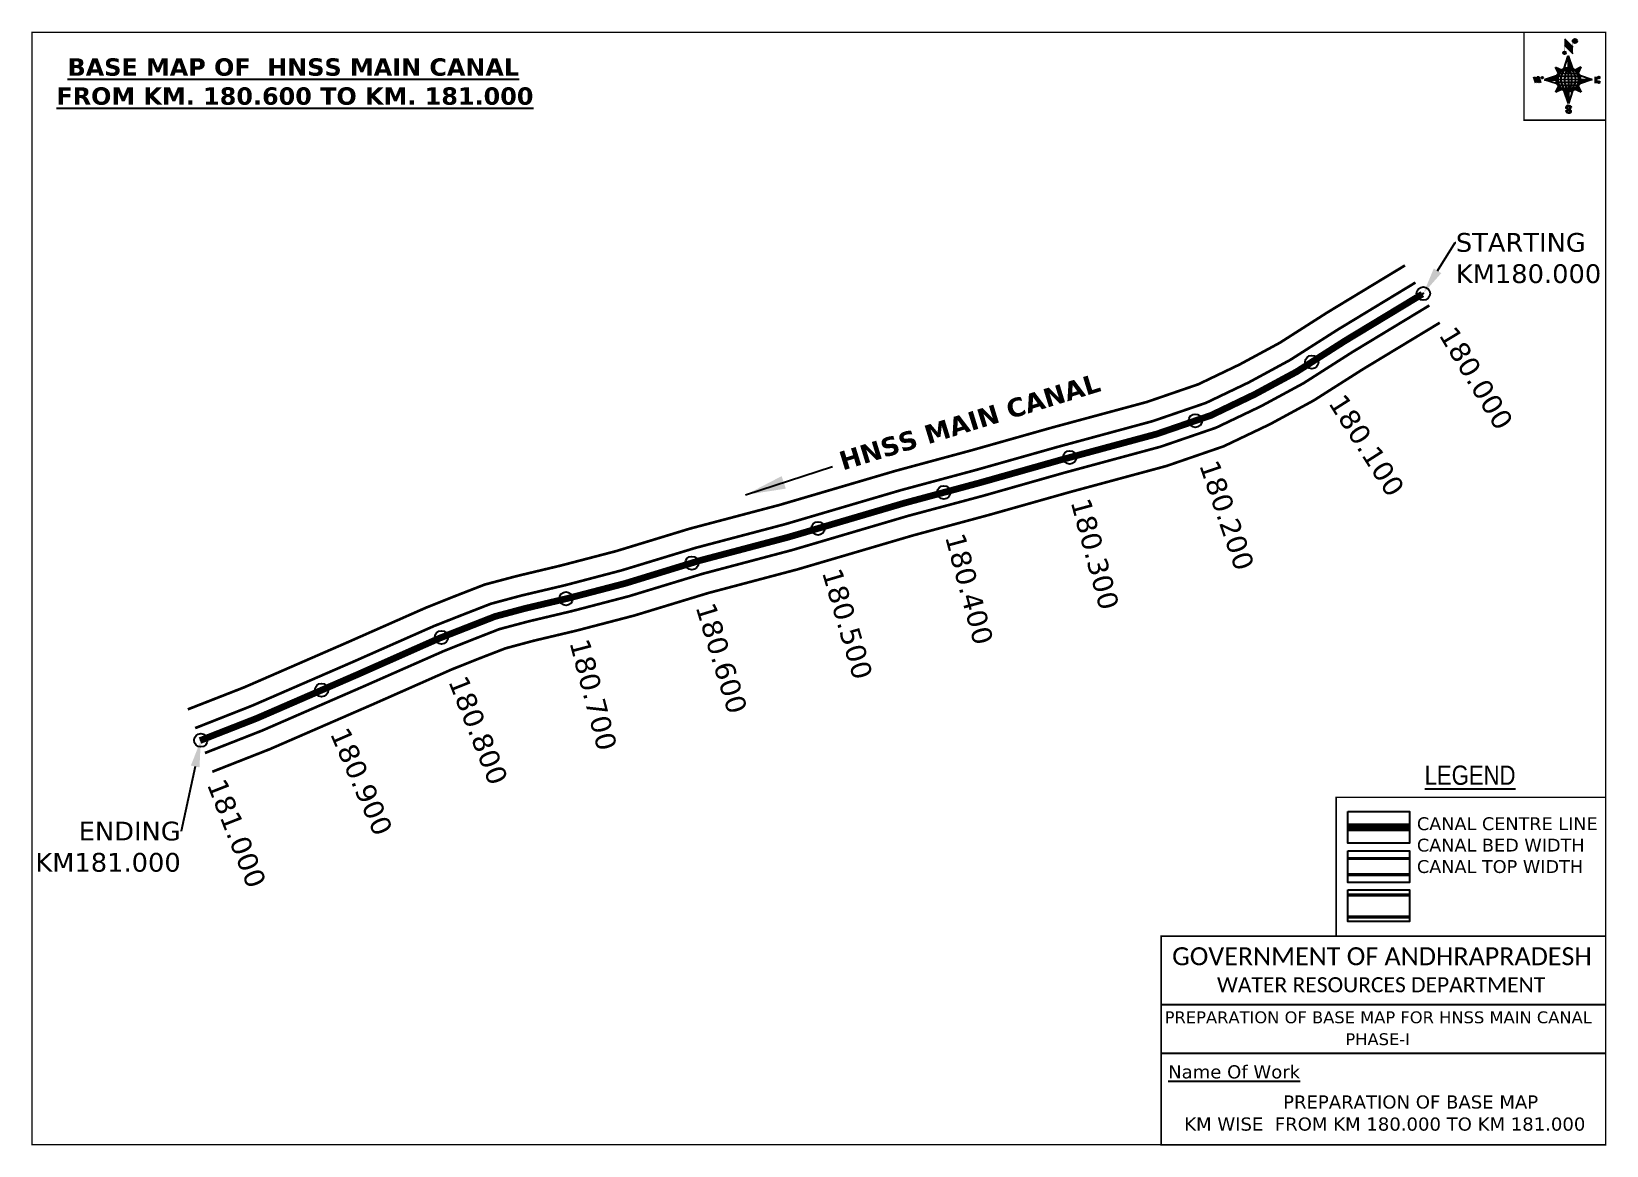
# Model space of a CAD drawing. Header units: inches. Extents: x 750350 to 751526, y 1654550 to 1655382.
import ezdxf
from ezdxf import colors
from ezdxf.entities.mleader import LeaderData, LeaderLine
from ezdxf.enums import TextEntityAlignment as Align
from ezdxf.math import Vec2, Vec3

# ---------------------------------------------------------------- set-up
doc = ezdxf.new("R2010")
doc.units = ezdxf.units.IN
doc.header["$MEASUREMENT"] = 0
doc.header["$PDMODE"] = 32
doc.header["$PDSIZE"] = 10
doc.linetypes.add('HIDDEN2', pattern=[0.1875, 0.125, -0.0625])
for name, color, linetype in [('AQUADUCT', 1, 'Continuous'), ('bord', 1, 'Continuous'), ('CANAL1', 1, 'Continuous'), ('CSMark', 72, 'Continuous'), ('DCBMS', 232, 'Continuous'), ('PAGE', 7, 'Continuous'), ('TEXT', 7, 'Continuous')]:
    doc.layers.add(name, color=color, linetype=linetype)
doc.styles.add('ARIALN', font='ARIALN_1.TTF')
doc.styles.get("Standard").update_dxf_attribs({"font": 'verdana_0.ttf'})
doc.dimstyles.get("Standard").update_dxf_attribs({"dimtxt": 0.18, "dimasz": 0.18, "dimexe": 0.18, "dimexo": 0.0625, "dimgap": 0.09, "dimtad": 0, "dimtih": 1, "dimtoh": 1, "dimdec": 4, "dimzin": 0, "dimdsep": 46, "dimtxsty": 'Standard', "dimcen": 0.09, "dimadec": 0, "dimazin": 0, "dimtfac": 1, "dimtdec": 4, "dimtofl": 0, "dimtmove": 0, "dimatfit": 3, "dimfxl": 0, "dimtolj": 1, "dimtzin": 0, "dimarcsym": 0})
pattern_1 = [(267.297113149, (-8720374.938, 50637915.138), (10.5367255337, -0.497431438), [])]
pattern_2 = [(357.297113149, (-8720374.938, 50637915.138), (0.497431438, 10.5367255337), [])]

# ---------------------------------------------------------------- blocks, each defined once
blk = doc.blocks.new('*X16')
at = {"color": 0, "linetype": 'Continuous'}
for p, q in [((6321.6, 240.5), (6322.3, 241.2)), ((6321.6, 240.3), (6322.3, 241)), ((6321.6, 240.1), (6322.3, 240.8)), ((6321.6, 239.9), (6322.4, 240.7)), ((6321.6, 239.8), (6322.4, 240.6)), ((6321.6, 239.6), (6322.5, 240.5)), ((6321.6, 239.4), (6322.5, 240.3)), ((6321.6, 239.2), (6322.6, 240.2)), ((6321.7, 239.1), (6322.6, 240.1)), ((6321.8, 240.8), (6322.4, 241.4)), ((6321.8, 239), (6322.7, 240)), ((6321.8, 239), (6322.8, 239.9)), ((6321.9, 238.9), (6322.9, 239.8)), ((6322, 238.8), (6323, 239.7)), ((6322.1, 241.3), (6322.4, 241.6)), ((6322.1, 238.7), (6323.1, 239.6)), ((6322.2, 238.6), (6323.1, 239.6)), ((6322.3, 238.5), (6323.2, 239.5)), ((6322.4, 238.5), (6323.3, 239.4)), ((6322.5, 238.4), (6323.4, 239.3)), ((6322.7, 238.4), (6323.6, 239.3)), ((6322.8, 238.3), (6323.7, 239.2)), ((6322.9, 238.3), (6323.8, 239.1)), ((6323.1, 238.2), (6323.9, 239.1)), ((6323.2, 238.2), (6324, 239)), ((6323.3, 238.2), (6324.2, 239)), ((6323.5, 238.1), (6324.3, 238.9)), ((6323.7, 238.1), (6324.4, 238.9)), ((6323.8, 238.1), (6324.6, 238.8)), ((6324.1, 238.2), (6324.7, 238.8)), ((6324.3, 238.3), (6324.9, 238.8)), ((6324.6, 238.3), (6325.1, 238.8)), ((6324.8, 238.4), (6325.2, 238.8)), ((6325.1, 238.5), (6325.4, 238.8)), ((6325.4, 238.6), (6325.6, 238.8))]:
    blk.add_line(p, q, dxfattribs=at)
blk = doc.blocks.new('*X15')
at = {"color": 0, "linetype": 'Continuous'}
for p, q in [((6324.4, 240.3), (6324.5, 240.4)), ((6324.6, 240.3), (6324.8, 240.5)), ((6324.7, 240.2), (6325, 240.5)), ((6324.8, 240.2), (6325.2, 240.6)), ((6325, 240.1), (6325.5, 240.6)), ((6325.1, 240.1), (6325.6, 240.6)), ((6325.2, 240), (6325.8, 240.6)), ((6325.3, 240), (6326, 240.6)), ((6325.4, 239.9), (6326.1, 240.6)), ((6325.5, 239.8), (6326.2, 240.5)), ((6325.6, 239.8), (6326.3, 240.5)), ((6325.7, 239.7), (6326.5, 240.4)), ((6325.9, 239.6), (6326.6, 240.3)), ((6326, 239.5), (6326.7, 240.3)), ((6326, 239.4), (6326.8, 240.2)), ((6326.1, 239.3), (6327, 240.2)), ((6326.2, 239.3), (6327.1, 240.1)), ((6326.3, 239.2), (6327.1, 240)), ((6326.4, 239.1), (6327.2, 239.9)), ((6326.5, 239), (6327.3, 239.8)), ((6326.5, 238.9), (6327.4, 239.7)), ((6326.6, 238.8), (6327.5, 239.6)), ((6326.7, 238.7), (6327.5, 239.5)), ((6326.8, 238.6), (6327.6, 239.4)), ((6326.8, 238.5), (6327.7, 239.3)), ((6326.8, 236.5), (6327.4, 237)), ((6326.9, 238.3), (6327.8, 239.2)), ((6326.9, 238.2), (6327.9, 239.1)), ((6326.9, 236.8), (6327.6, 237.4)), ((6327, 238.1), (6327.8, 239)), ((6327, 237.9), (6327.8, 238.8)), ((6327, 237.8), (6327.8, 238.6)), ((6327, 237.6), (6327.8, 238.4)), ((6327, 237.4), (6327.8, 238.2)), ((6327, 237.3), (6327.8, 238)), ((6327, 237.1), (6327.8, 237.9))]:
    blk.add_line(p, q, dxfattribs=at)
blk = doc.blocks.new('H')
at = {"layer": 'bord', "extrusion": (0.000427885, 0.004792, 0.999988)}
h = blk.add_hatch(dxfattribs=at)
h.set_pattern_fill('LINE', color=8, scale=84.387686, angle=-2.7029, style=0)
h.set_pattern_definition(pattern_2)
h.paths.add_polyline_path([(-492, 786, -0.090992), (-448, 775), (-486, 912)])
h = blk.add_hatch(dxfattribs=at)
h.set_pattern_fill('LINE', color=8, scale=84.387686, angle=-92.7029, style=0)
h.set_pattern_definition(pattern_1)
h.paths.add_polyline_path([(-625, 665, -0.090992), (-615, 710), (-751, 671)])
h = blk.add_hatch(dxfattribs=at)
h.set_pattern_fill('LINE', color=8, scale=84.387686, angle=-2.7029, style=0)
h.set_pattern_definition(pattern_2)
h.paths.add_polyline_path([(-504, 533, -0.090992), (-549, 543), (-510, 406)])
h = blk.add_hatch(dxfattribs=at)
h.set_pattern_fill('LINE', color=8, scale=84.387686, angle=-92.7029, style=0)
h.set_pattern_definition(pattern_1)
h.paths.add_polyline_path([(-246, 647), (-372, 653, -0.090992), (-382, 609)])
for p, q in [((-519, 1020, -1217), (-435, 927, -1216)), ((-516, 1087, -1217), (-432, 994, -1217)), ((-538, 774, -1216), (-487, 906, -1216)), ((-487, 906, -1216), (-493, 780, -1216)), ((-487, 906, -1216), (-448, 769, -1216)), ((-865, 701, -1215), (-847, 638, -1215)), ((-847, 700, -1215), (-829, 637, -1215)), ((-829, 699, -1215), (-811, 636, -1215)), ((-829, 699, -1215), (-811, 698, -1215)), ((-811, 698, -1215), (-794, 635, -1215)), ((-752, 665, -1215), (-615, 704, -1215)), ((-627, 794, -1216), (-567, 760, -1216)), ((-627, 794, -1216), (-584, 747, -1215)), ((-599, 731, -1215), (-627, 794, -1216)), ((-421, 753, -1216), (-359, 781, -1216)), ((-359, 781, -1216), (-405, 739, -1216)), ((-359, 781, -1216), (-392, 721, -1215)), ((-379, 693, -1215), (-246, 641, -1215)), ((-213, 669, -1215), (-217, 601, -1215)), ((-752, 665, -1215), (-625, 659, -1215)), ((-619, 614, -1215), (-752, 665, -1215)), ((-639, 526, -1214), (-606, 585, -1215)), ((-639, 526, -1214), (-593, 568, -1215)), ((-577, 553, -1215), (-639, 526, -1214)), ((-511, 400, -1214), (-549, 537, -1214)), ((-460, 533, -1215), (-511, 400, -1214)), ((-505, 527, -1214), (-511, 400, -1214)), ((-371, 513, -1214), (-431, 546, -1215)), ((-371, 513, -1214), (-414, 560, -1215)), ((-399, 576, -1215), (-371, 513, -1214)), ((-246, 641, -1215), (-383, 603, -1215)), ((-373, 647, -1215), (-246, 641, -1215)), ((-197, 600, -1215), (-194, 668, -1215))]:
    blk.add_line(p, q, dxfattribs=at)
at = {"layer": 'bord', "color": 8, "linetype": 'ByBlock', "extrusion": (0.000427885, 0.004792, 0.999988)}
for p, q in [((-375, 679, -1215), (-620, 691, -1215)), ((-386, 711, -1215), (-605, 722, -1215)), ((-411, 744, -1216), (-578, 752, -1216)), ((-493, 780, -1216), (-505, 527, -1214)), ((-373, 647, -1215), (-625, 659, -1215)), ((-378, 616, -1215), (-623, 628, -1215)), ((-392, 585, -1215), (-611, 595, -1215)), ((-420, 555, -1215), (-587, 562, -1215))]:
    blk.add_line(p, q, dxfattribs=at)
at = {"layer": 'bord', "extrusion": (0.000427885, 0.004792, 0.999988), "elevation": -1212}
for points, const_width in [([(-522, 960), (-516, 1093)], 1.61), ([(-434, 933), (-428, 1066)], 1.61), ([(-870, 707), (-846, 706)], 0.642), ([(-829, 643), (-821, 678)], 0.642), ([(-793, 641), (-782, 694)], 0.642), ([(-223, 676), (-174, 673)], 0.706), ([(-829, 643), (-855, 644)], 0.642), ([(-811, 642), (-784, 641)], 0.642), ([(-177, 605), (-226, 607)], 0.706), ([(-195, 645), (-185, 644)], 0.706)]:
    blk.add_lwpolyline(points, dxfattribs=dict(at, const_width=const_width))
for points, const_width in [([(-414, 1073, 1), (-398, 1058, 1)], 22.3), ([(-530, 950, 1), (-520, 939, 1)], 14.8), ([(-776, 697, 1), (-769, 690, 1)], 8.9), ([(-180, 618, 1), (-173, 611, 1)], 9.79), ([(-178, 667, 1), (-171, 660, 1)], 9.79), ([(-490, 362, 1), (-498, 369, 1)], 11.1), ([(-525, 322, 1), (-533, 329, 1)], 11.1)]:
    blk.add_lwpolyline(points, format="xyb", close=True, dxfattribs=dict(at, const_width=const_width))
for points in [[(-537, 317), (-531, 310), (-520, 307), (-505, 307), (-494, 310), (-486, 318), (-487, 326), (-491, 333), (-494, 336), (-503, 341), (-522, 347), (-530, 352), (-534, 355), (-537, 363), (-537, 373), (-530, 381), (-520, 384), (-504, 384), (-493, 380), (-487, 373)], [(-522, 348), (-526, 354), (-528, 361), (-528, 371), (-526, 375), (-521, 381), (-515, 384)], [(-505, 307), (-499, 312), (-497, 319), (-497, 327), (-501, 335), (-509, 343)]]:
    blk.add_lwpolyline(points, dxfattribs=at)
at = {"layer": 'bord', "extrusion": (0.000427885, 0.004792, 0.999988)}
for centre, radius in [((-406, 1065, -1212), 22.3), ((-525, 944, -1212), 14.8), ((-773, 694, -1212), 8.9), ((-498, 659, -1212), 127), ((-177, 615, -1212), 9.79), ((-174, 663, -1212), 9.79), ((-494, 365, -1212), 11.1), ((-529, 325, -1212), 11.1)]:
    blk.add_circle(centre, radius, dxfattribs=at)
at = {"layer": 'bord', "color": 8, "linetype": 'ByBlock', "extrusion": (0.000427885, 0.004792, 0.999988)}
for centre, radius, start, end in [((-482, 658, -1212), 128, 94.9254, 259.6691), ((-437, 656, -1212), 141, 113.2864, 241.308), ((-316, 651, -1212), 222, 142.5892, 212.0053), ((-560, 662, -1212), 141, 293.2864, 61.308), ((-681, 668, -1212), 222, 322.5892, 32.0053), ((-515, 660, -1212), 128, 274.9254, 79.6691)]:
    blk.add_arc(centre, radius, start, end, dxfattribs=at)
at = {"layer": 'bord', "extrusion": (0.000427885, 0.004792, 0.999988)}
for points in [[(-516, 1093, -1212), (-431, 1000, -1212), (-519, 1026, -1212), (-434, 933, -1212)], [(-864, 707, -1212), (-846, 706, -1212), (-846, 644, -1212), (-829, 643, -1212)], [(-829, 705, -1212), (-811, 704, -1212), (-811, 642, -1212), (-793, 641, -1212)], [(-193, 674, -1212), (-197, 606, -1212), (-213, 675, -1212), (-216, 607, -1212)]]:
    blk.add_solid(points, dxfattribs=at)
at = {"layer": 'bord', "extrusion": (0.000427885, 0.004792, 0.999988), "xscale": 7.977342409717546, "yscale": 7.977342408231451, "zscale": 7.977342408476333, "rotation": 138.0840426661453}
for name, p in [('*X15', (38301, -31929, -1212)), ('*X16', (38314, -31951, -1212))]:
    blk.add_blockref(name, p, dxfattribs=at)

msp = doc.modelspace()

# ---------------------------------------------------------------- linework, layer by layer
at = {"color": 3}
for p in [(751389.4, 1655186), (751306.1, 1655134.8), (751219.1, 1655091), (751125.3, 1655063.6), (751031.2, 1655037.4), (750937.3, 1655010.5), (750843.1, 1654984.7), (750749.1, 1654958.1), (750656, 1654929.1), (750566.5, 1654889.8), (750476.3, 1654852.3)]:
    msp.add_point(p, dxfattribs=at)
at = {"layer": 'CANAL1', "color": 200, "const_width": 2}
for points in [[(751375.7, 1655207), (751317.6, 1655171.8), (751282.2, 1655149.2), (751252.2, 1655133), (751221.3, 1655118.2), (751182.9, 1655105), (751112.1, 1655085.9), (751051.6, 1655068.8), (750995, 1655053.5), (750908.6, 1655028.1), (750841.6, 1655010.4), (750786.5, 1654993.6), (750744.7, 1654982.7), (750712.4, 1654975), (750688.3, 1654968.6), (750666.2, 1654960), (750644.6, 1654951.4), (750584.8, 1654925), (750508.8, 1654891.9), (750466.6, 1654875.4)], [(751401.7, 1655164.2), (751344, 1655129.3), (751307.5, 1655106.1), (751274.9, 1655088.4), (751240.3, 1655071.9), (751197.6, 1655057.2), (751125.4, 1655037.7), (751064.9, 1655020.6), (751008.5, 1655005.4), (750922.1, 1654980), (750855.3, 1654962.3), (750800.1, 1654945.5), (750756.8, 1654934.2), (750724.7, 1654926.6), (750703.9, 1654921), (750684.5, 1654913.5), (750663.9, 1654905.3), (750604.9, 1654879.2), (750527.9, 1654845.7), (750484.9, 1654828.8)]]:
    msp.add_lwpolyline(points, dxfattribs=at)
at = {"layer": 'CANAL1', "color": 5, "const_width": 2}
for points in [[(751383.5, 1655194.2), (751325.6, 1655159.1), (751289.8, 1655136.3), (751259, 1655119.6), (751227, 1655104.3), (751187.3, 1655090.7), (751116.1, 1655071.4), (751055.6, 1655054.3), (750999.1, 1655039.1), (750912.7, 1655013.7), (750845.7, 1654996), (750790.5, 1654979.2), (750748.3, 1654968.1), (750716.1, 1654960.5), (750693, 1654954.3), (750671.7, 1654946), (750650.4, 1654937.6), (750590.9, 1654911.3), (750514.5, 1654878.1), (750472.1, 1654861.4)], [(750479.4, 1654842.8), (750522.2, 1654859.6), (750598.9, 1654893), (750658.1, 1654919.1), (750679, 1654927.4), (750699.2, 1654935.3), (750721, 1654941.1), (750753.1, 1654948.7), (750796, 1654959.9), (750851.2, 1654976.7), (750918, 1654994.4), (751004.5, 1655019.9), (751060.9, 1655035), (751121.4, 1655052.2), (751193.2, 1655071.6), (751234.6, 1655085.8), (751268.1, 1655101.8), (751299.9, 1655119), (751336.1, 1655142.1), (751393.9, 1655177.1)]]:
    msp.add_lwpolyline(points, dxfattribs=at)
at = {"layer": 'CANAL1', "color": 1, "linetype": 'HIDDEN2', "ltscale": 100, "const_width": 5}
msp.add_lwpolyline([(751388.7, 1655185.6), (751330.8, 1655150.6), (751294.8, 1655127.6), (751263.5, 1655110.7), (751230.8, 1655095), (751190.3, 1655081.1), (751118.8, 1655061.8), (751058.3, 1655044.7), (751001.8, 1655029.5), (750915.4, 1655004.1), (750848.4, 1654986.4), (750793.3, 1654969.5), (750750.7, 1654958.4), (750718.5, 1654950.8), (750696.1, 1654944.8), (750675.4, 1654936.7), (750654.2, 1654928.4), (750594.9, 1654902.1), (750518.3, 1654868.8), (750475.7, 1654852.1)], dxfattribs=at)
at = {"layer": 'CANAL1', "color": 1, "linetype": 'HIDDEN2', "ltscale": 100, "const_width": 6, "elevation": -0.4}
msp.add_lwpolyline([(751379.2, 1654787.2), (751333.1, 1654787.2)], dxfattribs=at)
at = {"layer": 'CANAL1', "color": 5, "const_width": 2.4, "elevation": -0.4}
for points in [[(751379.2, 1654764), (751333.1, 1654764)], [(751379.2, 1654752), (751333.1, 1654752)]]:
    msp.add_lwpolyline(points, dxfattribs=at)
at = {"layer": 'CANAL1', "color": 200, "const_width": 2.4, "elevation": -0.4}
for points in [[(751379.2, 1654736.8), (751333.1, 1654736.8)], [(751379.2, 1654720.3), (751333.1, 1654720.3)]]:
    msp.add_lwpolyline(points, dxfattribs=at)
at = {"layer": 'PAGE', "const_width": 1}
msp.add_lwpolyline([(750350.3, 1654550.2), (751525.6, 1654550.2), (751525.6, 1655381.2), (750350.3, 1655381.2), (750350.3, 1654550.2)], dxfattribs=at)
at = {"layer": 'PAGE'}
for points, const_width in [([(751525.6, 1655381.2), (751464.5, 1655381.2), (751464.5, 1655315.5), (751525.6, 1655315.5)], 1), ([(751525.6, 1654705.9), (751324.3, 1654705.9), (751324.3, 1654809.7), (751525.6, 1654809.7)], 1.2), ([(751193.5, 1654705.9), (751525.6, 1654705.9), (751525.6, 1654550.2), (751193.5, 1654550.2)], 1.2)]:
    msp.add_lwpolyline(points, close=True, dxfattribs=dict(at, const_width=const_width))
at = {"layer": 'PAGE', "elevation": -0.4}
for points in [[(751333.1, 1654799), (751379.2, 1654799), (751379.2, 1654775.5), (751333.1, 1654775.5)], [(751333.1, 1654769.7), (751379.2, 1654769.7), (751379.2, 1654746.2), (751333.1, 1654746.2)], [(751333.1, 1654740.5), (751379.2, 1654740.5), (751379.2, 1654717), (751333.1, 1654717)]]:
    msp.add_lwpolyline(points, close=True, dxfattribs=at)
at = {"layer": 'PAGE'}
for points in [[(751193.5, 1654654.9), (751525.6, 1654654.9)], [(751193.5, 1654618.5), (751525.6, 1654618.5)]]:
    msp.add_lwpolyline(points, dxfattribs=at)

# ---------------------------------------------------------------- block references
at = {"layer": 'AQUADUCT', "color": 1, "xscale": 0.0703495379661093, "yscale": 0.07034953800030053, "zscale": 0.07034953795990817, "rotation": 3.078330607406165}
msp.add_blockref('H', (751535.2, 1655301.8, 85.4), dxfattribs=at)

# ---------------------------------------------------------------- texts
at = {"layer": 'CANAL1', "insert": (750950.8, 1655066.9), "char_height": 14, "width": 205.129, "attachment_point": 1, "rotation": 17.095}
msp.add_mtext('\\pi0.96322;{\\fVerdana|b1|i0|c0|p34;HNSS MAIN CANAL}', dxfattribs=at)
at = {"layer": 'CSMark', "color": 1}
for s, rotation, p in [('180.000', 301.217, (751406.9, 1655159.2)), ('180.100', 302.4965, (751324.3, 1655108.5)), ('180.200', 288.9344, (751228.9, 1655060.6)), ('180.300', 285.1341, (751133.1, 1655032.5)), ('180.400', 285.0461, (751039.3, 1655006.4)), ('180.500', 286.3911, (750947.3, 1654980.1)), ('180.600', 286.9554, (750852.9, 1654954.3)), ('180.700', 284.6183, (750758.8, 1654927.5)), ('180.800', 291.6269, (750667.9, 1654899.3)), ('180.900', 293.499, (750579.4, 1654860.5)), ('181.000', 291.4518, (750487.6, 1654822.4))]:
    msp.add_text(s, height=15, rotation=rotation, dxfattribs=at).set_placement(p, align=Align.MIDDLE_LEFT)
at = {"layer": 'PAGE', "extrusion": (0.000201441, 0.004807, 0.999988), "style": 'ARIALN'}
msp.add_text('%%ULEGEND', height=14.4, rotation=359.9999, dxfattribs=at).set_placement((751424.3, 1654806.4, 8105.8), align=Align.MIDDLE)
at = {"layer": 'PAGE', "extrusion": (0.000201441, 0.004807, 0.999988)}
for s, height, p in [('PREPARATION OF BASE MAP FOR HNSS MAIN CANAL', 8.878, (751196.2, 1654621.1, 8104.9)), ('%%UName Of Work', 9.822, (751198.8, 1654579.9, 8103.6))]:
    msp.add_text(s, height=height, rotation=359.9999, dxfattribs=at).set_placement(p)
for s, height, p in [('PHASE-I', 8.88, (751355.3, 1654609.2, 8104.8)), ('PREPARATION OF BASE MAP', 9.822, (751379.9, 1654562.3, 8103.6)), ('KM WISE  FROM KM 180.000 TO KM 181.000', 9.822, (751360.6, 1654545.8, 8103.6))]:
    msp.add_text(s, height=height, rotation=359.9999, dxfattribs=at).set_placement(p, align=Align.MIDDLE_CENTER)
at = {"layer": 'PAGE', "extrusion": (0.000201441, 0.004807, 0.999988), "attachment_point": 1, "text_direction": (1, -1e-06, -0.000201)}
for s, insert, char_height, width in [('CANAL CENTRE LINE CANAL BED WIDTH {\\H2.3741x; }CANAL TOP WIDTH{\\H1.9188x; }', (751384.6, 1654794.8, -0.4), 9.6, 168.926), ('\\pi3.5885;{\\fCalibri|b0|i0|c0|p34;\\H1.3333x;GOVERNMENT OF ANDHRAPRADESH\\P\\pi37.073;\\H0.83998x;WATER RESOURCES DEPARTMENT}', (751198.2, 1654697.7, -1.3), 10.059, 321.276)]:
    msp.add_mtext(s, dxfattribs=dict(at, insert=insert, char_height=char_height, width=width))
at = {"layer": 'TEXT', "color": 1, "insert": (750355, 1655361.7), "char_height": 13, "width": 379.826, "attachment_point": 1}
msp.add_mtext('\\pi21.755;{\\fVerdana|b1|i0|c0|p34;\\LBASE MAP OF  HNSS MAIN CANAL \\P\\pi13.452;FROM KM. 180.600 TO KM. 181.000}', dxfattribs=at)

# ---------------------------------------------------------------- leaders
at = {"layer": 'CANAL1'}
msp.add_leader([(750883.2, 1655035.6), (750948.1, 1655056.9)], dimstyle='Standard', override={"dimasz": 30, "dimgap": 0.09, "dimtad": 0}, dxfattribs=at)
at = {"layer": 'DCBMS', "color": 5}
ml = msp.add_multileader_mtext('Standard', dxfattribs=at)
ml.set_content('STARTING\\PKM180.000', color=5)
ml.set_leader_properties()
ml.build(insert=Vec2(0, 0))
ml.multileader.update_dxf_attribs({"dogleg_length": 0.36, "arrow_head_size": 20})
ctx = ml.context
ctx.base_point, ctx.char_height, ctx.arrow_head_size, ctx.landing_gap_size, ctx.plane_origin = Vec3(751413.6, 1655224.1), 14, 20, 0.09, Vec3(751577.1, 1655312.4)
notes = []
notes.append((ctx, [(1, (1, 1, 0), (751413.2, 1655224.1), (1, 0), 0.36, [(0, [(751389.4, 1655186)], 0, [])])]))
ctx.mtext.insert, ctx.mtext.flow_direction = Vec3(751413.7, 1655231.2), 5
ml = msp.add_multileader_mtext('Standard', dxfattribs=at)
ml.set_content('ENDING \\PKM181.000', color=5)
ml.set_leader_properties()
ml.build(insert=Vec2(0, 0))
ml.multileader.update_dxf_attribs({"dogleg_length": 0.36, "arrow_head_size": 20})
ctx = ml.context
ctx.base_point, ctx.char_height, ctx.arrow_head_size, ctx.landing_gap_size, ctx.plane_origin = Vec3(750354.4, 1654784.3), 14, 20, 0.09, Vec3(750519.1, 1654649.8)
ctx.text_align_type = 2
notes.append((ctx, [(0, (1, 1, 0), (750461.7, 1654784.3), (-1, 0), 0.36, [(0, [(750476.3, 1654852.3)], 0, [])])]))
ctx.mtext.insert, ctx.mtext.width, ctx.mtext.alignment, ctx.mtext.flow_direction = Vec3(750461.3, 1654791.5), 108.896, 3, 5
for ctx, leaders in notes:
    for number, flags, end, landing, length, lines in leaders:
        leader = LeaderData()
        leader.index, (leader.has_last_leader_line, leader.has_dogleg_vector, leader.attachment_direction) = number, flags
        leader.last_leader_point, leader.dogleg_vector, leader.dogleg_length = Vec3(end), Vec3(landing), length
        for number, points, colour, breaks in lines:
            line = LeaderLine()
            line.index, line.vertices, line.color, line.breaks = number, Vec3.list(points), colors.encode_raw_color(colour), breaks
            leader.lines.append(line)
        ctx.leaders.append(leader)

doc.saveas('drawing.dxf')
